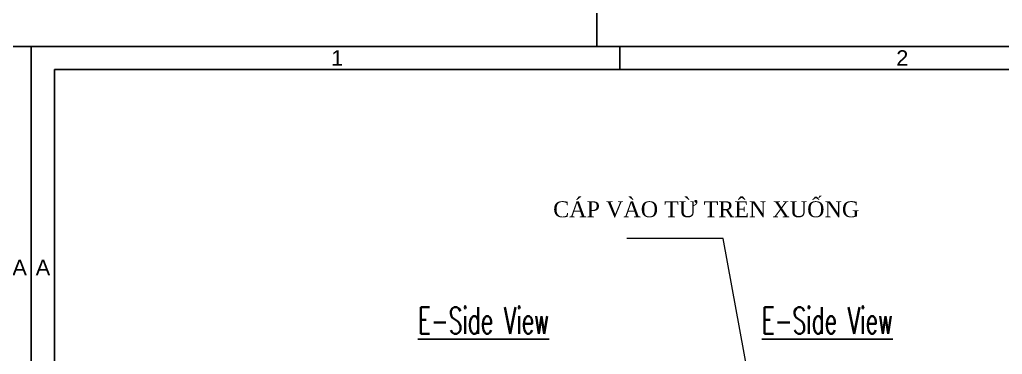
# Model space of a CAD drawing. Header units: millimetres. Extents: x 173893 to 258446, y -176540 to -123824.
# Drawn here: x 199565 to 203265, y -138988 to -137726 of the extents above; entities that cross this region are included whole.
import ezdxf
from ezdxf.enums import TextEntityAlignment as Align

# ---------------------------------------------------------------- set-up
doc = ezdxf.new("R2010")
doc.units = ezdxf.units.MM
doc.header["$LTSCALE"] = 3
doc.layers.add('@.0.DM. NÉT CHÍNH', color=7, linetype='Continuous', lineweight=25)
for name, color, linetype in [('@.DM. NÉT CHÍNH', 7, 'Continuous'), ('@.TEXT', 7, 'Continuous'), ('@.VISIBLE', 7, 'Continuous')]:
    doc.layers.add(name, color=color, linetype=linetype)
doc.styles.add('Ann_w01', font='romans.shx', dxfattribs={"width": 0.6, "bigfont": 'chineset.shx'})
doc.styles.add('Arial', font='arial.ttf')
doc.dimstyles.new('Dim 01_SC20', dxfattribs={"dimscale": 20, "dimtxt": 2, "dimasz": 1.3, "dimexe": 0.5, "dimexo": 0.5, "dimgap": 0.5, "dimtad": 1, "dimdec": 1, "dimzin": 12, "dimdsep": 46, "dimtxsty": 'Ann_w01', "dimblk": 'OPEN30', "dimcen": 1.5, "dimclrd": 6, "dimclre": 6, "dimclrt": 3, "dimadec": 1, "dimazin": 3, "dimtm": 1e-09, "dimtfac": 1, "dimtdec": 1, "dimtix": 1, "dimtmove": 0, "dimatfit": 3, "dimldrblk": 'OPEN30', "dimfxl": 1, "dimtolj": 1, "dimlwd": 0, "dimlwe": 0, "dimarcsym": 0})

# ---------------------------------------------------------------- blocks, each defined once
blk = doc.blocks.new('_Open30')
at = {"color": 0, "linetype": 'ByBlock', "lineweight": -2}
for p, q in [((-1, 0.27), (0, 0)), ((0, 0), (-1, -0.27)), ((0, 0), (-1, 0))]:
    blk.add_line(p, q, dxfattribs=at)
blk = doc.blocks.new('KHUNG BAN VE (Made by Tung)')
at = {"layer": '@.VISIBLE', "color": 8}
blk.add_line((75.75, 207), (75.75, 210), dxfattribs=at)
for points in [[(0, 0), (297, 0), (297, 210), (0, 210)], [(3, 3), (294, 3), (294, 207), (3, 207)]]:
    blk.add_lwpolyline(points, close=True, dxfattribs=at)
at = {"layer": '@.TEXT', "color": 1, "style": 'Arial'}
for s, p in [('1', (39.375, 208.5)), ('2', (112.125, 208.5)), ('A', (1.5, 181.5)), ('A', (295.5, 181.5))]:
    blk.add_text(s, height=2, dxfattribs=at).set_placement(p, align=Align.MIDDLE_CENTER)
for tag, height, p in [('DESIGNER_NAME', 2, (38, 15.5)), ('PROJECT_CODE', 2, (258.5, 15.5)), ('SCALE', 2, (289, 15.5)), ('APPROVED_NAME', 2, (38, 10.5)), ('CUSTOMER_NAME', 2, (258.5, 10.5)), ('PAGE', 2, (289, 10.5)), ('DRAWING_NAME', 4, (173, 8)), ('TOTAL', 2, (289, 5.5))]:
    blk.add_attdef(tag, text='', height=height, dxfattribs=at).set_placement(p, align=Align.MIDDLE_CENTER)

msp = doc.modelspace()

# ---------------------------------------------------------------- linework, layer by layer
at = {"layer": '@.DM. NÉT CHÍNH', "linetype": 'Continuous'}
msp.add_line((201737.57, -124247.34), (201737.57, -137826.43), dxfattribs=at)
msp.add_lwpolyline([(191169.37, -124247.34), (215177.7, -124247.34), (215177.7, -137826.43), (191169.37, -137826.43)], close=True, dxfattribs=at)

# ---------------------------------------------------------------- block references
at = {"layer": '@.VISIBLE', "xscale": 29.25, "yscale": 29.25, "zscale": 29.25}
for p in [(190921.35, -143968.93), (199608.6, -143968.93)]:
    msp.add_blockref('KHUNG BAN VE (Made by Tung)', p, dxfattribs=at)

# ---------------------------------------------------------------- texts
at = {"layer": '@.0.DM. NÉT CHÍNH', "color": 2, "style": 'Ann_w01', "width": 0.6}
for p in [(201311.53, -138860.06), (202606.38, -138860.06)]:
    msp.add_text('%%UE-Side View', height=100, dxfattribs=at).set_placement(p, align=Align.MIDDLE_CENTER)
at = {"layer": '@.VISIBLE', "color": 1, "insert": (202726.36, -138410.53), "char_height": 60, "attachment_point": 3, "style": 'Ann_w01'}
msp.add_mtext_dynamic_manual_height_columns('{\\fTimes New Roman|b0|i0|c163|p18;\\W1;CÁP VÀO TỪ TRÊN XUỐNG }', width=1533.6936, gutter_width=198.39, heights=[0], dxfattribs=at)

# ---------------------------------------------------------------- leaders
msp.add_leader([(202316.9, -139116.4), (202214.37, -138550.33), (201850.72, -138550.33)], dimstyle='Dim 01_SC20', override={"dimgap": 0.5, "dimtad": 0})

doc.saveas('drawing.dxf')
